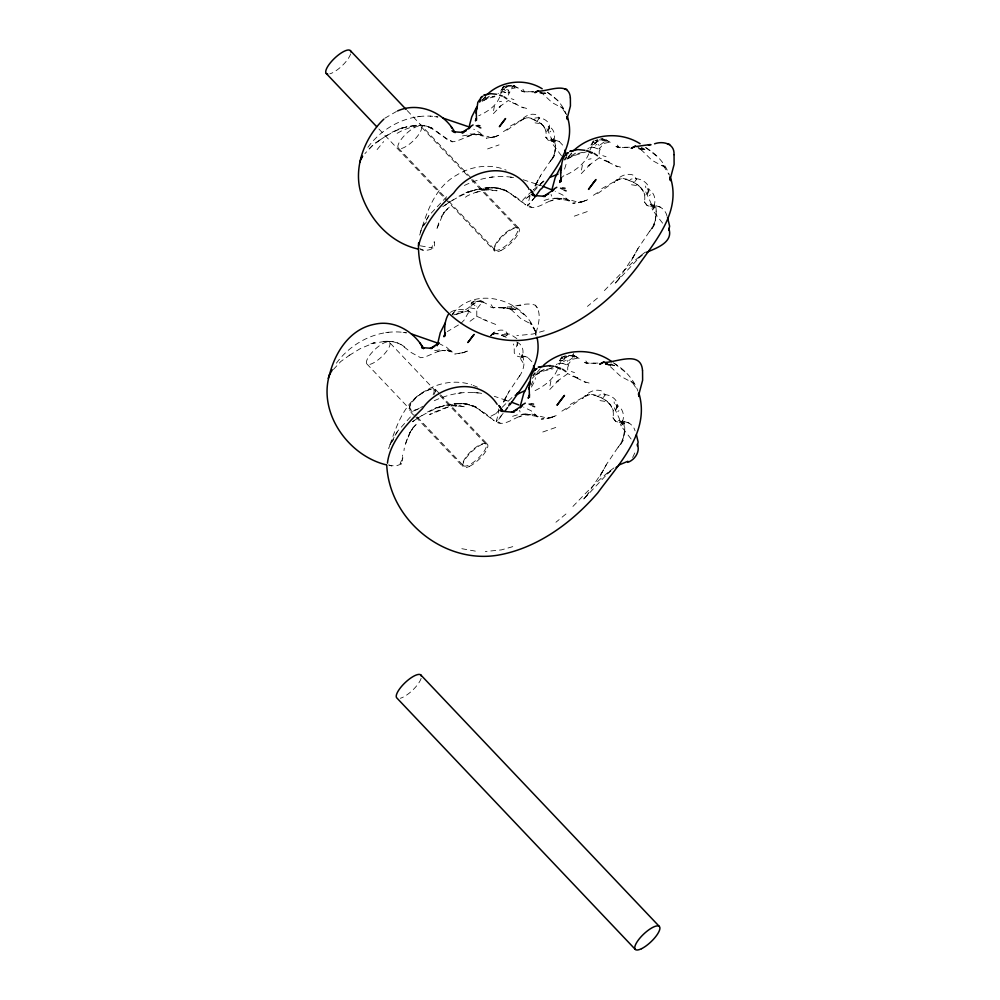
<?xml version="1.0" encoding="UTF-8"?>
<svg xmlns="http://www.w3.org/2000/svg" width="1000" height="1000" viewBox="0 0 1000 1000"><rect width="100%" height="100%" fill="white"/><g stroke="black" fill="none" stroke-linecap="round" stroke-linejoin="round"><path stroke-width="0.75" stroke-dasharray="5 3.75" d="M476.788 310.963L476.788 316.35L467.55 323.062M561.45 155.738L552.513 143.85L553.587 142.65L553.737 138.7L553.513 140.762L550.887 139.5M631.112 439.025L621.025 425.913L622.325 424.462L622.5 419.712L622.212 422.188L619.05 420.662M662.613 223.162L652.513 210.05L653.812 208.6L653.988 203.85L653.713 206.325L650.537 204.8M556.587 381.763L567.725 373.675L567.725 367.175L569.712 363.3M588.088 165.9L599.212 157.812L599.212 151.312L601.213 147.45M402.163 458.988L402.8 457.537L402.137 463.762L400.125 463.638L402.163 458.988L402.5 455.125M553.987 140.55C557.337 147.3 554.738 156.012 550.05 161.625C554.987 155.738 556.575 147.525 555.075 140.087L552.638 140.125L555.5 142.25L551.45 138.775M622.788 421.925C626.825 430.062 623.7 440.55 618.05 447.325C624 440.225 625.913 430.337 624.1 421.362L621.163 421.425L624.612 423.975L619.738 419.787M651.225 203.925C660.512 209.925 655.263 224.45 649.538 231.462C655.487 224.363 657.4 214.475 655.6 205.512M554.85 152.062L555.125 149.262M623.825 435.8L624.163 432.438M655.312 219.938L655.65 216.575M403.988 450.6L404.288 448.113M530.087 195.725L527.4 205.95L535.037 197.138M516.512 346.838L517.388 342.663M548 130.975L549.05 127.6L548.125 126.175L547.1 126.275L546.775 123.925M615.588 410.387L616.85 406.325L615.725 404.613L614.5 404.738L614.113 401.887M647.075 194.537L648.337 190.463L647.212 188.75L645.987 188.875L645.6 186.038M493.562 110.612L494.4 106.075M581.487 170L582.487 164.537M550 385.863L551 380.4M419.7 235.05C426.637 212.413 434.688 187.225 456.838 175C471.337 166.012 490.225 163.337 506.125 170.15M548.725 129.925C552.587 121.55 540.875 115.7 533.975 118.475M517.238 345.788L517.812 342.987M647.95 193.275C652.6 183.188 638.488 176.125 630.175 179.462M616.45 409.137C621.112 399.038 607 391.987 598.688 395.325M553.513 140.762C555.962 135.387 553.913 128.262 548.125 126.175M653.713 206.325C656.675 199.85 654.2 191.262 647.212 188.75M622.212 422.188C625.175 415.7 622.712 407.125 615.725 404.613M510.4 126.062L525.125 117.888L520.562 121.1C524.3 116.25 530.688 112.537 536.85 114.975L539.325 118.212L536.413 122.163M490.788 335.262C494.212 331.037 500.138 328.837 505.363 330.825L507.837 334.075L504.925 338.025M601.775 188.625L619.513 178.762L614.012 182.638C618.525 176.788 626.213 172.325 633.638 175.25L636.613 179.163L633.112 183.925M570.275 404.475L588.025 394.625L582.525 398.5C587.025 392.65 594.725 388.188 602.15 391.112L605.125 395.025L601.625 399.775M551.4 159.588L540.525 175.675L533.362 189.762M531.888 361.725L527.737 357.337L521.15 355.988L524.012 358.113L522.5 356.413C525.913 363.088 522.975 371.875 518.562 377.488L519.9 375.438L509.038 391.538L502.075 405.037M420.213 232.537L421.788 228.05M390.3 443.9L388.725 448.4C396.213 426.75 403.7 402.5 425.35 390.85C439.025 382.35 456.362 379.663 471.75 384.812M408.237 437.137L408.9 435.375M409.062 435.363L410.475 431.662M438.787 222.938L436.45 229.887L442.962 214.25M407.425 438.8L404.95 445.75C407.375 437.413 410.525 428.787 417.575 423.225M420.325 245.812L431.625 247.787L434.288 241.675C436.737 250.037 426.287 251.312 420.475 249.65M444.087 212.488L443.338 214.2L444.137 212.413M564.562 169.137L566.825 161.875M530.938 385.412L532.925 381.112M634.763 452.987L632.975 456.875L630.1 459.787M500.525 94.188L502.762 89.963L507.1 86.375L504.1 88.763L507.8 86.438L512.413 85.288L511.188 85.35L515.025 86.15L513.55 85.662L518.225 88.112L513 85.05M589.875 150.213L592.562 145.113L597.788 140.8L594.188 143.675L598.638 140.875L604.2 139.488L602.712 139.575L607.35 140.525L605.562 139.938L611.2 142.887L604.913 139.213L602.05 138.613M559.05 364.688L561.075 360.975L566.3 356.65L562.688 359.538L567.137 356.737L572.7 355.35L573.713 353.512M508.275 95.1L509.938 91.888M446.7 196.725L429.012 215.475L421.688 228.325L426.475 221.838M410.438 416.925L397.525 431.337L390.2 444.175L394.975 437.7M638.062 248.4L631.175 260.988L638.062 248.4L651.162 229M606.575 464.25L599.675 476.85L606.575 464.25L619.675 444.862M537.875 180.562L534.8 186.137L540.525 175.675M506.388 396.413L503.312 401.987L509.038 391.538M434.25 394.212L435.763 390.475L433.787 388.562C422.938 389.963 399.275 405.325 414.775 415.887M433.137 394.85C439.1 380.737 415.975 396.287 413.975 400.188C403.85 409.1 413.875 413.862 421.6 406.337M429.012 215.475L426.55 219.488M397.525 431.337L395.062 435.35M500.037 107.25L500.562 106.4M552.25 159.225L554.587 155.425L553.625 156.3M589.288 165.95L589.913 164.925M557.8 381.812L558.425 380.788M652.188 228.575L655 224L653.85 225.05M620.7 444.438L623.513 439.85L622.35 440.9M634.837 254.325L618.65 279.125L620.312 277.125L614.138 284.4L641.825 254.85L638.325 258.375L644.025 253.8M603.35 470.188L587.163 494.988L588.825 492.975L582.638 500.262L610.337 470.712L606.838 474.225L612.525 469.663M409.7 432.863L411.463 430.1M377.088 149.6L383.65 141.625M441.15 216.975L444.237 212.175L449.25 207.2M505.462 90.6L502.562 88.413L503.263 87.338L506.463 89.712M592.325 143.25L593.8 141.412L592.325 143.25L595.825 145.9M560.825 359.113C563.725 354.325 571.388 354.35 575.4 357.725L572.3 355.812L566.188 355.712L562.312 357.275L560.825 359.113L564.325 361.75M499.65 97.15C495.913 106.325 487.388 111.713 478.75 115.75M588.825 153.775C584.312 164.838 574.05 171.325 563.638 176.188M557.337 369.637C552.825 380.688 542.55 387.188 532.137 392.05M444.237 212.262L449.025 207.325M412.75 428.113L417.762 423.05M493.387 113.663L500.887 105.775L508.288 100.5L523.45 107.963M581.263 173.675L590.3 164.163M549.775 389.538L558.812 380.025M501.737 415.288C490.425 431.012 500.4 414.25 498.525 408.925M503.4 86.337L500.425 91.675L497.962 93.787M593.337 140.75L589.75 147.188L587.775 148.887M561.85 356.613L558.263 363.05L556.287 364.738M535.487 196.475L527.725 205.613M503.113 413.438L496.238 421.475M531.4 387.1L535.112 380.538L535.337 377.738M502.562 88.413L504.8 86.2M490.988 416.175L495.875 413.587L498.512 410.938M367.875 147.338C383.575 125.763 411.238 112.275 437.962 117L430.125 116.112M336.388 363.188C352.088 341.613 379.75 328.125 406.475 332.85L403.088 332.45M482.488 99.85L485.188 96.675M571.7 152.85L567.062 158.3L571.888 153.387L567.863 157.463M452.8 313.587C476.512 283.888 526.912 300.6 536.425 334.613M540.212 368.713L536.375 373.325M532.312 190.975C516.725 204.662 523.125 201.65 530.013 195.087M496.025 413.475L499.212 410.275M527.513 197.613L529.688 195.425M480.425 304.475L476.825 309.1L476.775 306.175M534.875 185.425L537.413 184.638L541.15 186.238M503.387 401.287L505.925 400.5L509.087 401.3L494.288 396.3M369.275 148.825L375.262 142.975L381.3 139.188L372.287 145.625L364.9 153.637M604.412 290.587C617.425 277.175 630.312 263.038 645.425 252.062M572.925 506.45C585.938 493.038 598.812 478.9 613.925 467.925M460.863 323.537L464.225 319.988L468.162 313L470.938 312.4L468.075 311.075M533.763 191.363L543.65 181.038L540.737 183.962L545.475 180.162M502.275 407.225L512.65 396.85M532.188 378.387L534.312 376.175M482.6 99.875L485.6 96.825L482.25 100.2M533.362 189.913L545.925 179.125M452.1 314.725L454.1 312.675L452.438 314.375M333.413 369.487L340.8 361.488L349.812 355.05L347.625 356.388L360.475 348.5L374.85 342.575L369.925 343.9L385.037 341.35L393.462 341.512L382.287 341.562C390.438 340.575 399.2 342.062 405.475 347.688M549.875 131.975L550.788 131.15M649.338 195.738L650.425 194.737M617.85 411.587L618.938 410.6M562.263 177.087L563.862 175.662M597.425 298.125L587.425 306.4M565.938 513.987L555.938 522.25M516.425 87.638L511.912 88.612L508.312 93.25L508.263 90.312L513.488 86.525L514.65 87.263L512.075 85.675L507.638 85.375M609.025 142.325L603.6 143.5L599.25 149.075L599.2 145.55L605.487 140.988L606.888 141.862L603.8 139.963L598.438 139.588M577.537 358.175L572.1 359.35L567.762 364.938L567.7 361.4L574 356.838M499.038 107.212L500.887 105.775M450.412 312.362C456.312 308.3 464.85 308.825 470.938 312.4M420.562 407.788L422.638 406.3M485.1 98.775L489.475 96.137M571.287 155.738L576.562 152.562M539.788 371.6L547.375 367.6M506.9 130.213L518.112 122.312M597.562 193.625L611.062 184.088M566.062 409.475L579.562 399.95M384.862 118.212L396.45 111.475M442.762 206.7L446.225 204.425L443.587 206.05C462.25 193.363 487.65 180.613 509.525 192.075M412.425 421.8L414.738 420.288L412.1 421.912C430.763 409.212 456.15 396.475 478.038 407.925M503.438 131.625L507.812 128.8M593.387 195.312L598.65 191.912M561.888 411.163L567.15 407.775M554.275 366.25L548.925 369.175L551.425 368.438L544.987 369.675L539.75 371.987L535.375 375.062L543.263 371.1L553.162 368.738M490.412 335.75L493.638 333.738L491.262 335.138L495.138 333.688L498.413 334L506.825 337.6M383.725 137.438L388.713 134.338M449.15 202.312L455.163 198.588M417.663 418.175L423.675 414.45M458.45 324.988L447.262 331.613M379.113 140.538C394.6 130 415.675 119.425 433.837 128.925M465.513 197.25C469.513 192.575 512.45 181.95 472.413 193.512M397.113 133.312L403.025 130.113L411.6 127.075L415.387 126.675M491.262 335.138L493.55 333.913L491.45 334.875M417.987 409.225L413.363 411L409.5 410.325M391.887 132.312L399.562 128.588M458.988 196.15L468.225 191.65M582.688 152.363L576.487 153.812L566.862 159.213L572.675 156.012L588.825 151.025M427.488 412L436.737 407.512M401.525 463.938L396.175 465.938L388.988 465.513M453.575 314.95L463.263 312.013L461.188 312.625L468.938 307.538L471.912 302.2L474.663 300.938L481.512 300.912L486.737 303.962L482.05 301.525L483.537 302L479.7 301.212L480.925 301.15L476.3 302.3L472.612 304.613L475.6 302.225L471.262 305.812L468.175 310.725L454.762 314.862M464.387 185.463C479.837 177.987 497.475 174.537 514.5 177.688L510.412 177.2M434.25 400.737C448.95 393.825 465.65 390.562 481.788 393.4L473.562 392.488M455.8 405.213C447.887 404.688 403.738 426.112 451.087 405.763L455.913 405.213M503.787 86.888L507.013 85.588M595.1 140.9L597.688 139.85M522.75 119.288L526.625 117.837C536.188 118.663 548.488 125.738 545.75 137.05L548.075 140.137L553.862 141.662L547.95 139.925L545.75 137.05L547.075 137.938M616.65 180.45L621.325 178.7C632.85 179.7 647.663 188.225 644.362 201.85L647.163 205.575L654.137 207.413L647.013 205.312L644.362 201.85L645.962 202.925M585.163 396.312L589.837 394.562C601.35 395.55 616.175 404.087 612.875 417.713L615.675 421.425L622.65 423.275L615.525 421.175L612.875 417.713L614.462 418.787M397.675 129.4L406.35 126.713M465.962 192.638L476.4 189.4M434.475 408.5L444.913 405.262M457.987 311.988L466.25 310.788M487.587 148.925L499.062 144.887M574.288 216.163L588.1 211.287M542.788 432.013L556.613 427.15M482.65 189.875L487.275 190.113L487.113 189.4M462.525 135.9L474.913 133.925M544.1 200.463L548.45 199.088L559.012 198.088M512.6 416.325L516.962 414.95L527.525 413.95M491.062 137.7L494.8 136.575M578.475 202.638L582.975 201.287M546.987 418.5L551.487 417.137M492.675 96.762L494.75 96.15L489.412 97.175L481.438 101.65L487.975 98.362L496.188 96.4M595.025 140.588L597.3 139.925M544.263 330.775L532.863 334.038L516.838 335.65M512.775 546.638L501.375 549.9L485.337 551.512M401.413 128.038L416.525 125.487L424.95 125.65M470.462 191L488.675 187.925L498.825 188.113M438.975 406.85L457.188 403.787L467.325 403.975M567.525 158.275L569.388 157.85M536.038 374.137L537.9 373.713M499.387 101.75L501.55 101.287M588.5 159.325L591.112 158.763M557.013 375.188L559.625 374.625M500.262 92.163L503.65 91.85L507.287 93.1L503.65 91.85M589.55 147.762L593.65 147.387L598.025 148.9L593.65 147.387M558.062 363.625L562.15 363.25L566.538 364.762L562.15 363.25M417.225 116.838L419.9 116.363M489.513 177.5L492.738 176.938M385.737 332.7L388.413 332.225M458.025 393.363L461.25 392.788M504.525 333.925L510.2 334.1L516.95 338.675M434.65 350.613L440.562 349.75M517.638 305.763L520.887 305.375M501.763 89.675L504.188 89.425M591.362 144.787L594.288 144.475M559.875 360.637L562.8 360.337M416.525 125.487L413.787 125.712C429.438 122.025 439.875 135.575 452.125 141.862C462.738 140.85 472.837 130.6 483.825 136.137M488.675 187.925L485.363 188.188C500.925 185.287 514.388 194.862 525.325 204.613C534.062 212.312 544.338 202.413 553.025 199.887L550.6 201C556.525 198.363 563.8 198.038 569.738 200.75M457.188 403.787L453.875 404.05C469.438 401.15 482.9 410.712 493.825 420.475C502.575 428.175 512.85 418.275 521.538 415.737L519.113 416.863C525.025 414.212 532.312 413.9 538.25 416.613M475.062 134.1L470.2 134.037L468.338 130.9M559.188 198.287L553.337 198.225L551.812 197.05L551.087 194.438M527.7 414.15L521.838 414.075L520.325 412.912L519.6 410.3M572.7 355.35L571.225 355.425L575.85 356.388L574.075 355.8L579.712 358.75L573.413 355.075L570.562 354.475M469.925 307.8L475.8 308.962L474.425 308.587M451.238 405.712L455.775 405.975C455.788 403.062 463.812 407.812 465.475 406.613L456.712 406.025L456.613 405.3M452.325 352C447.4 349.738 441.35 350 436.438 352.2L438.45 351.275L424.65 357.188L420.637 357.725L411.362 352.625L401.125 344.637L397.312 342.837L400.625 344.25M477.125 134.588L474.325 134.575L482.875 135.975L481.662 135.15L483.3 136.387L480.175 132.95L473.75 129.2M561.675 198.888L558.3 198.875L568.6 200.562L567.15 199.575L569.113 201.062L562.812 195.025L555.188 191.3M445.637 350.45L442.837 350.438L451.388 351.838L450.175 351.012L451.812 352.25L446.575 347.238L439.85 343.963M530.188 414.75L526.812 414.725L537.112 416.413L535.662 415.425L537.625 416.912L531.325 410.887L523.7 407.163M508.275 85.612L513.488 86.525M599.212 139.875L603.8 139.963L605.487 140.988M667.05 216.225C665.65 209.613 659.388 204.963 652.663 205.562L656.1 208.125L654.287 206.075M503.862 307.987L492.225 307.587L489.625 306.625L493.625 307.913L492.225 307.587L501.925 307.575L515.538 309.725L510.737 307.25M533.413 91.725L523.713 91.737L521.112 90.763L525.112 92.05L523.713 91.737L534.138 91.988M629.487 147.238L617.812 147.25L614.675 146.088L619.5 147.637L617.812 147.25L630.363 147.562M598 363.1L586.325 363.113L583.188 361.95L588.013 363.5L586.325 363.113L598.875 363.413M422.688 125.75L426.238 126.025L432.113 128.387M496.087 188.238L500.363 188.575L507.438 191.425M464.6 404.087L468.875 404.438L475.95 407.287M455.925 405.275L456.075 406M503.137 307.475L515.538 309.725L508.1 308.612M539.975 92.912L547.038 93.863L544.625 92.625M605.913 364.538L614.412 365.688L610.938 363.9M600.75 138.713L603.513 139M506.85 335.262L491.662 332.55M475.363 551.125L460.175 548.4M539.587 92.762L547.038 93.863L542.812 92.8M638.312 148.675L645.913 149.825L641.275 147.438M605.438 364.35L614.412 365.688L605.288 363.663M535.062 122.863L539.45 123.525M631.487 184.762L636.763 185.562M599.987 400.613L605.275 401.425M527.987 117.625L531.35 118.287M622.962 178.45L627.013 179.25M591.462 394.312L595.525 395.112M431.625 247.787L433.025 248.075M639.5 148.887L645.913 149.825L640.825 148.55M512.3 102.7L517.938 104.575L515.487 103.938M604.062 160.475L610.862 162.738L599.212 157.812M476.788 316.35L486.45 320.438M572.575 376.325L579.362 378.587L567.725 373.675M478.425 134.025L489.075 136.825M563.237 198.2L576.075 201.588M446.938 349.875L451.95 351.138M531.75 414.062L544.587 417.438M423.225 250.212L419.812 248.562M391.737 466.075L388.725 464.8M521.812 107.1L527.225 108.6M607.9 161.962L615.513 165.763L622.038 167.575M523.112 179.7L541.575 185.812M495.737 324.45L480.812 318.562M576.4 377.825L584.025 381.625L590.55 383.425M522.675 91.237L524.55 91.788L522.638 88.825M616.562 146.662L618.825 147.312L616.525 143.75M585.075 362.525L587.337 363.175L585.025 359.613M559.225 141.488L555.037 140.175L559.225 141.488L563.375 145.863M660.6 207.2L655.55 205.613M527.737 357.337L523.55 356.025M629.113 423.05L624.062 421.475C629.237 422.163 633.713 425.725 635.075 430.825M511.238 98.713L513.938 99.612M602.775 155.662L606.038 156.738M571.287 371.512L574.55 372.6M532.95 119.35L541.2 123.588M628.95 180.538L633.462 182.087L638.875 185.625M501.463 335.213L505.225 336.512M597.45 396.388L601.975 397.95L607.375 401.488M550.55 139.25L552.45 140M650.15 204.5L652.438 205.4M618.65 420.363L620.938 421.262M473.188 385.412L477.512 387.212M538.25 117.725L539.325 118.212M635.325 178.562L636.613 179.163M506.763 333.575L507.837 334.075M603.825 394.425L605.125 395.025M604.338 362.425L610.35 365.8L606.325 362.875L620.475 376.163L634.3 383.612L631.712 381.337L637.312 389.975M428.812 126.975L432.625 128.775L446.95 139.338M503.462 189.713L508.062 191.887L525.325 204.613M471.975 405.575L476.562 407.75L493.825 420.475M534.087 328.525L536.075 333.275L535.275 331.225L535.925 335.288L535.65 332.475L535.662 334.212C538.212 325.1 542.3 313.312 535.312 305.225C526.287 301.775 516.475 306.837 507.175 307.013L512.175 309.812L508.825 307.387L520.575 318.425L532.05 324.613L529.9 322.713L535.087 330.887M450.45 140.538L452.212 141.463M529.538 206.062L531.675 207.175M498.05 421.912L500.175 423.038M615.513 165.763L617.487 166.812M584.025 381.625L586 382.675M560.45 106.625L562.188 107.562M662.075 165.2L664.163 166.325M630.588 381.062L632.675 382.188M516.625 342.038C522.425 344.125 524.475 351.238 522.025 356.625L522.25 354.562L522.1 358.512L521.5 357.05L522.375 357.525L516.587 355.988L514.263 352.912L514.2 346.15L513.312 344.025M593.175 141.95L597.025 144.825M561.688 357.812L565.525 360.688M645.975 147.762C656.663 154.05 665.263 163.562 669.45 175.325M637.812 147.012L641.838 149.938L639.837 148.45L651.975 160.3L665.8 167.763L663.213 165.475L668.8 174.112M547.35 92.338C556.125 97.513 563.125 105.388 566.575 115.037M540.312 91.538L552.062 102.562L563.538 108.75L561.4 106.862L565.925 113.825M613.237 362.713C624.338 369.263 633.65 378.85 637.962 391.188M645.588 147.463L659.087 158.038M547.238 92.25L557.975 100.688M614.1 363.325L627.6 373.9M473.088 304.1L474.963 305.575M513.387 306.388L526.487 316.55M638.775 185.912L641.525 188.375L645.125 195.05M541.112 123.825L543.4 125.862L546.375 131.4M607.275 401.775L610.037 404.237L613.625 410.913M513.3 195.562L515.55 197.725M436.975 131.825L438.837 133.625M481.812 411.413L484.05 413.587M407.188 110.55L471.587 178.45M472.663 179.575L518.812 228.238M421.087 126.662A15.613 4.988 -43.5 0 1 406.812 145.975A15.613 4.988 -43.5 0 1 401.213 139.375A15.613 4.988 -43.5 0 1 421.087 126.662L470.363 178.612M471.425 179.737L517.475 228.287A15.613 4.988 -43.5 0 1 503.2 247.613A15.613 4.988 -43.5 0 1 497.6 241A15.613 4.988 -43.5 0 1 517.475 228.287M398.312 148.012L447.575 199.963M448.65 201.088L494.7 249.65M378.888 128.988L494.8 251.2M435.288 389.237L439.538 393.713M440.6 394.837L487.325 444.1M389.6 342.525A15.613 4.988 -43.5 0 1 375.312 361.838A15.613 4.988 -43.5 0 1 369.725 355.238A15.613 4.988 -43.5 0 1 389.6 342.525L438.862 394.462M439.938 395.6L485.988 444.15A15.613 4.988 -43.5 0 1 471.7 463.462A15.613 4.988 -43.5 0 1 466.112 456.863A15.613 4.988 -43.5 0 1 485.988 444.15M366.825 363.875L416.087 415.812M417.163 416.95L463.212 465.5M415.838 417L463.312 467.062M535.312 305.225L537.425 307.85M598.425 144.425L599.2 145.55M507.625 89.388L508.263 90.312M566.938 360.288L567.7 361.4M522.962 362.575L521.025 359.712L519.513 353.425M491.15 304.688L493.062 307.638M641.525 188.375L643.225 191.15M543.4 125.862L544.8 128.162M610.037 404.237L611.725 407M653.075 206.85L653.812 208.6M552.987 141.188L553.587 142.65M621.587 422.7L622.325 424.462M648.125 189.5L648.9 191.575M548.875 126.8L549.525 128.512M616.638 405.363L617.413 407.438M645.8 191.9L650.688 202.475L652.513 210.05M546.95 128.787L551.013 137.562L552.513 143.85M614.312 407.75L619.2 418.338L621.025 425.913M456.225 405.3L456.438 406.012M455.613 405.238L455.775 405.975M455.8 405.262L455.913 405.988M350.6 53.95A16.612 5.312 -43.5 0 1 329.812 73.85M421.125 678.375A16.612 5.312 -43.5 0 1 400.337 698.263M412.6 428.35L411.75 430.062L412.65 428.263M471.775 303.188L471.062 304.262C473.562 300.325 479.787 300.3 483.162 303.125L480.588 301.537L475.513 301.45L471.775 303.188M505.475 307.325L503.325 308.512L506.975 306.588L505.475 307.325M469.95 135.412L467.925 136.337L470.062 135.438M498.7 135.287L492.775 137.575L498.7 135.287M587.675 199.725L580.525 202.488L587.675 199.725M467.212 351.138L461.275 353.438L467.212 351.138M556.188 415.588L549.038 418.338L556.188 415.588M495.2 136.688L486.275 138.188L495.2 136.688M583.462 201.425L577.062 203.188L572.7 203.225L583.462 201.425M463.713 352.55L454.787 354.05L463.713 352.55M551.975 417.275L545.575 419.05L541.213 419.075L551.975 417.275M496.962 190.763L488.212 190.175L488.113 189.475L496.962 190.763M469.525 466.312A16.612 5.312 -43.5 0 0 487.9 445.45A16.612 5.312 -43.5 0 0 468.525 454.975A16.612 5.312 -43.5 0 0 469.525 466.312M501.012 250.463A16.612 5.312 -43.5 0 0 519.388 229.587A16.612 5.312 -43.5 0 0 500.012 239.125A16.612 5.312 -43.5 0 0 501.012 250.463"/><path stroke-width="1.5" d="M418.575 242.95C416.025 299.95 473.088 348.812 529.138 339.35C573.413 331.425 611.45 301.188 637.975 265.975C655.75 240.613 681.012 211.663 670.638 178.2M476.287 111.95L476.512 120.175M529.175 387.475L529.45 397.388M560.662 171.625L560.95 181.525L561.075 178.2L560.812 180.325M476.2 113.338L476.637 107.925M476.912 109.075L477.8 102.362L481.9 96.5M529.075 389.137L529.6 382.612M529.888 384.462C530.05 378.775 531.15 372.525 535.938 368.862M560.562 173.287L561.087 166.762M561.275 169.963C561.5 163.875 562.2 156.975 567.425 153M444.925 335.037L445.138 333.275L445.025 336.037C444.237 328.837 444.562 320.925 448.25 314.5M468.975 127.188L471.763 116.85L476.662 107.163M551.85 189.975L555.212 177.512L561.125 165.837M520.363 405.825L523.725 393.375L529.637 381.7M383.85 119.138C364.963 137.113 353.263 166.725 360.763 192.562C369.113 219.225 390.138 242.763 418.05 249.037M437.75 344.125L437.25 344.7L439.1 342.762L430.662 348.325L432.1 348.1L430.163 348.338L432.075 348.375L421.6 347.575L423.575 348.537C414.012 331.613 394.363 319.65 374.613 324.25C350.1 328.862 335.238 351.9 329.525 374.65C317.9 413.137 348.738 456.037 386.562 464.9M637.362 445.988L638.138 442.062L636.425 434.7M540.625 189.1L535.487 196.475M509.637 403.325L508.688 405.913M437.188 345.7L440.275 332.713L445.175 323.013M476.075 119.175L475.487 120.9L476.45 118.35M528.925 396.175L528.212 398.263L529.525 394.8M359.712 162.525L361.012 158.787M328.225 378.375L329.525 374.65M331.1 372.062L332.287 369.8M362.587 156.2L360.938 159.012L362.45 156.525M329.438 374.875L330.55 373M507.587 407.562L505.037 411.012M479.637 102.062L481.062 100.025M564.712 159.7L566.425 157.25M533.225 375.55L534.938 373.113M541.538 188.825C556 168.225 576.05 144.525 567.562 117.413M510.05 404.675C523.45 384.762 542.913 363.3 537 337.238M520.7 407.137L520.087 407.825L522.325 405.487L512.15 412.2L513.875 411.912L511.55 412.212L513.85 412.25L501.225 411.287M468.75 128.837L470.6 126.9L462.15 132.475L463.587 132.238L461.662 132.487L463.562 132.513L453.088 131.713M552.325 191.188L553.812 189.638L543.638 196.337L545.363 196.05L543.05 196.35L545.337 196.388L532.725 195.425M573.562 150.662C591.15 134 619.487 130.65 640.088 143.7M488.312 93.413C502.95 80.487 525.625 78.325 542.2 88.787M543.663 365.138C562.263 348.575 591.688 346.925 611.812 361.662M480.637 97.812L482.812 96.25M565.913 154.588L568.525 152.688M534.425 370.45L537.038 368.55M646.338 252.387C655.863 248.412 673.95 242.338 668.75 228.388L668.85 230.125L669.625 226.2L667.537 217.475M515.188 395.288L525.237 390.5M616.013 467.525L618.337 466.112M470.712 126.363L473.075 124.95M553.95 188.975L556.8 187.275M522.463 404.837L525.312 403.137M516.888 393.562L519.338 392.15M387.438 463.162C389.913 441.8 407.175 423.488 422.25 408.85C439.188 384.225 479.375 376.413 497.113 404.3M463.425 131.862L466.262 130.5L462.15 132.475M543.638 196.337L548.587 193.962M430.662 348.325L434.762 346.362M512.15 412.2L517.1 409.825M618.987 464.988L627.875 461.287M627.65 462.388C634.612 460.138 640.638 451.45 637.263 444.25M550.288 177.225L558.025 174.125M397.562 110.925C418.963 101.4 444.4 112.55 455.075 132.675M484.513 95.15L487.475 94.388M570.588 151.363L572.962 150.762M539.1 367.225L542.663 366.312M483.812 95.062L490.3 93.725M569.725 151.263L577.55 149.662M538.237 367.125L550.3 365.513M654.55 143.812C663 140.762 674.812 143.55 674 154.588M502.337 96.025L499.575 95.213M592.05 152.425L590.513 152.65L588.725 151.45M560.562 368.288L559.025 368.512L557.225 367.312M650.387 144.512L635.825 146.562M648.425 145.062L651.038 144.75M538.663 91.163C548.725 91.213 569.163 80.962 570.35 97.825M604.338 362.425C616.462 362.488 641.075 350.138 642.5 370.45M496.5 94.275L490.913 93.663M585.025 150.325L578.3 149.575M549.438 365.8L553.538 366.188M477.812 125.463L479.95 125.763M562.5 187.887L565.087 188.25M531.013 403.75L533.6 404.113M564.862 88.9L566.812 89.375M667.387 143.837L669.737 144.412M442.9 118.05L467.725 126.475M411.413 333.913L438.638 343.425M479.025 127.263L480.863 127.95M563.975 190.062L566.175 190.9M542.888 186.3L552.762 190.2M532.487 405.925L534.688 406.75M511.388 402.15L518.85 404.963M476.213 125.712L478.013 126.438M560.575 188.188L562.75 189.075M529.087 404.05L531.25 404.925M451.95 130.825L453.925 131.688M531.337 194.363L533.737 195.4M499.85 410.213L502.25 411.25M586.737 150.525L592.163 153.038M555.237 366.388L560.675 368.9M594.062 153.375L597.413 155.712M504 96.812L506.775 98.75M562.575 369.237L565.913 371.575M350.3 50.562L406.112 109.412M326.3 73.537L376.737 126.725M420.825 674.987L659.338 926.462M635.325 949.438L396.825 697.95A16.612 5.312 -43.5 0 1 406.6 681.3A16.612 5.312 -43.5 0 1 421.4 676.338M531.475 191.188L535.112 196.588L530.413 189.6M502.887 411.362L498.925 405.462L502.837 411.287M423.575 348.537L419.688 342.738M528.1 187.613C509.8 160.613 470.575 168.7 453.738 192.987C438.288 207.338 423.263 225.175 418.512 246.038M451.175 126.875L452.05 128.188M528.6 188.438L528.975 189.363M564.987 150.013L566.525 155.688M533.5 365.875L534.65 370.125M639.15 394.062C649.987 432.612 618.562 464.162 597.788 492.863C571.95 522.712 537.288 548.35 497.65 555.212C443.587 564.113 389.513 519.913 386.763 465.387M669.875 176.95L670.462 180.613L670.138 177.237L670.15 179.325L674.112 164.387L674.038 154.738M638.575 394.038L638.962 396.475L638.65 393.1L638.663 395.188L642.625 380.25L642.55 370.6M566.975 116.725L567.413 119.425L567.15 116.625L567.163 118.35L570.438 105.962L570.375 97.95M327.688 74.1A16.612 5.312 -43.5 0 1 334.487 58.35A16.612 5.312 -43.5 0 1 350.875 51.913M444.588 335.037L443.988 336.763L445.45 332.938L444.588 335.037M560.413 180.325L559.7 182.4L561.45 177.8L560.413 180.325M503.5 121.163L499.375 126.7L505.588 118.537L503.5 121.163M472.013 337.013L467.887 342.562L474.1 334.387L472.013 337.013M593.462 182.712L588.488 189.387L595.975 179.537L593.462 182.712M561.962 398.562L557 405.238L564.487 395.4L561.962 398.562M536.962 91.463L534.812 92.65L538.475 90.738L536.962 91.463M633.775 146.938L631.188 148.363L635.588 146.05L633.775 146.938M602.275 362.788L599.688 364.225L604.1 361.912L602.275 362.788M641.538 948.688A16.612 5.312 -43.5 0 0 659.912 927.812A16.612 5.312 -43.5 0 0 640.537 937.35A16.612 5.312 -43.5 0 0 641.538 948.688"/></g></svg>
